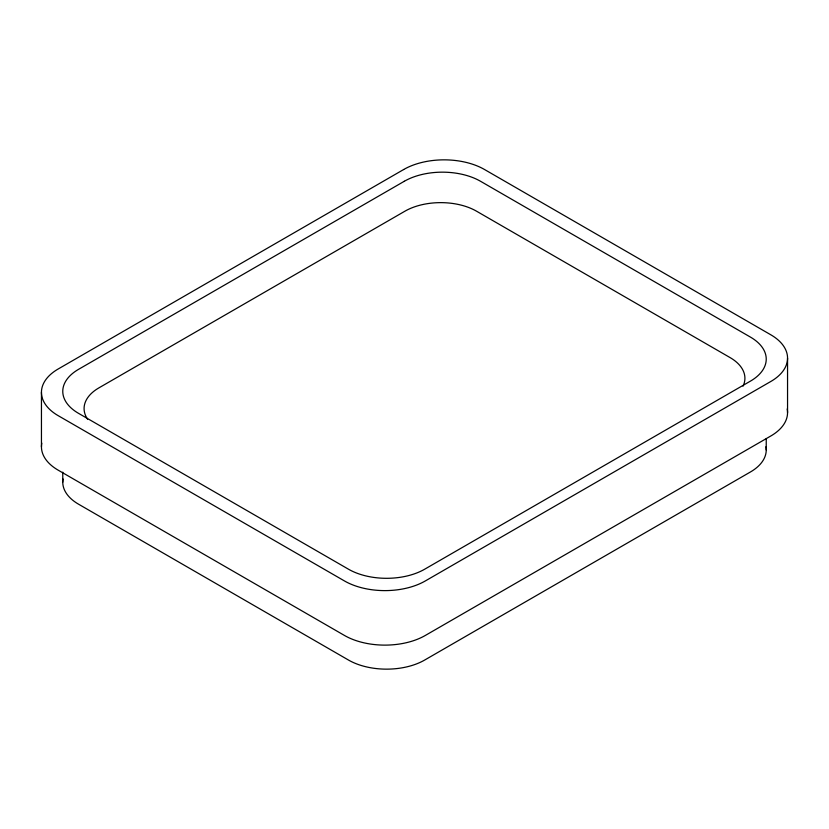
<?xml version="1.0" encoding="UTF-8"?>
<svg xmlns="http://www.w3.org/2000/svg" width="829" height="829" viewBox="0 0 829 829"><rect width="100%" height="100%" fill="white"/><g stroke="black" fill="none" stroke-linecap="round" stroke-linejoin="round"><path stroke-width="1.24" d="M787.55 358.138L787.55 412.645M766.234 438.676L766.234 449.96M62.766 472.167L62.766 482.188M41.45 392.324L41.45 446.831M41.813 443.132A57.18 33.015 0 0 0 58.196 470.178L344.46 635.449A57.18 33.015 0 0 0 425.329 635.449L770.804 435.992A57.18 33.015 0 0 0 787.187 408.946M63.056 478.975A53.916 31.129 0 0 0 78.558 504.198L348.46 660.029A53.916 31.129 0 0 0 424.707 660.029L750.442 471.97A53.916 31.129 0 0 0 765.944 446.738M743.022 386.179A50.652 29.243 0 0 0 730.08 357.589L476.54 211.198A50.652 29.243 0 0 0 404.915 211.198L98.92 387.868A50.652 29.243 0 0 0 87.605 419.256M403.671 169.52L58.196 368.978A57.18 33.015 0 0 0 58.196 415.671L344.46 580.942A57.18 33.015 0 0 0 425.329 580.942L770.804 381.485A57.18 33.015 0 0 0 770.804 334.792L484.54 169.52A57.18 33.015 0 0 0 403.671 169.52M404.293 181.282L78.558 369.34A53.916 31.129 0 0 0 78.558 413.36L348.46 569.191A53.916 31.129 0 0 0 424.707 569.191L750.442 381.122A53.916 31.129 0 0 0 750.442 337.102L480.54 181.282A53.916 31.129 0 0 0 404.293 181.282"/></g></svg>
